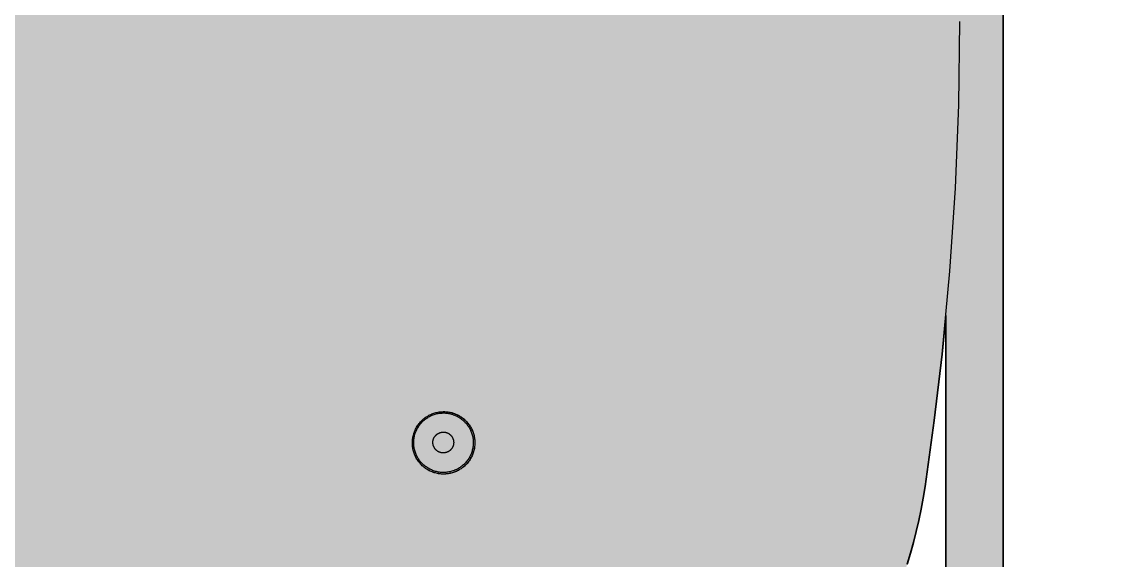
# Model space of a CAD drawing. Header units: millimetres. Extents: x 0 to 1659, y 0 to 753.
# Drawn here: x 1451.8 to 1658.8, y 442.5 to 546 of the extents above; entities that cross this region are included whole.
import ezdxf

# ---------------------------------------------------------------- set-up
doc = ezdxf.new("R2010")
doc.units = ezdxf.units.MM
doc.layers.add('Blocks', color=7, linetype='Continuous')
doc.layers.add('Blocks$Fill', color=7, linetype='Continuous', true_color=0xffffff)
doc.layers.add('Blocks$Inner', color=7, linetype='Continuous', lineweight=25, true_color=0x007f00)
doc.layers.add('Blocks$Outline', color=7, linetype='Continuous', lineweight=35, true_color=0xff3f3f)

# ---------------------------------------------------------------- blocks, each defined once
blk = doc.blocks.new('Soft Edge 80 Barstool High Top')
at = {"layer": 'Blocks$Fill'}
h = blk.add_hatch(color=256, dxfattribs=at)
h.paths.add_polyline_path([(526.2, -211.14), (527.05, -211.09), (527.48, -211.09), (527.91, -211.11), (528.34, -211.13), (528.77, -211.18), (529.2, -211.23), (529.63, -211.31), (530.05, -211.39), (530.47, -211.5), (530.89, -211.61), (531.3, -211.74), (531.71, -211.89), (532.11, -212.05), (532.51, -212.22), (532.9, -212.41), (533.28, -212.61), (533.66, -212.82), (534.03, -213.05), (534.39, -213.28), (534.74, -213.54), (535.09, -213.8), (535.42, -214.07), (535.75, -214.36), (536.06, -214.66), (536.36, -214.97), (536.66, -215.28), (536.94, -215.61), (537.21, -215.95), (537.47, -216.3), (537.71, -216.65), (537.95, -217.02), (538.17, -217.39), (538.38, -217.77), (538.57, -218.15), (538.75, -218.55), (538.92, -218.95), (539.08, -219.35), (539.22, -219.76), (539.34, -220.17), (539.45, -220.59), (539.55, -221.01), (539.63, -221.44), (539.7, -221.87), (539.75, -222.3), (539.79, -222.73), (539.81, -223.16), (539.82, -223.59), (539.81, -224.02), (539.79, -224.45), (539.75, -224.88), (539.7, -225.31), (539.63, -225.74), (539.55, -226.16), (539.45, -226.58), (539.34, -227), (539.22, -227.41), (539.08, -227.82), (538.93, -228.22), (538.76, -228.62), (538.58, -229.01), (538.39, -229.4), (538.18, -229.78), (537.96, -230.15), (537.73, -230.51), (537.48, -230.87), (537.22, -231.21), (536.95, -231.55), (536.67, -231.88), (536.38, -232.2), (536.08, -232.51), (535.77, -232.8), (535.44, -233.09), (535.11, -233.36), (534.77, -233.63), (534.42, -233.88), (534.06, -234.12), (533.69, -234.34), (533.32, -234.56), (532.93, -234.76), (532.55, -234.95), (532.15, -235.12), (531.75, -235.28), (531.34, -235.42), (530.93, -235.56), (530.52, -235.67), (530.1, -235.78), (529.68, -235.87), (529.25, -235.94), (528.82, -236), (528.39, -236.04), (527.96, -236.07), (527.53, -236.09), (527.1, -236.09), (526.67, -236.07), (526.24, -236.04), (525.81, -236), (525.38, -235.94), (524.96, -235.87), (524.54, -235.78), (524.12, -235.67), (523.7, -235.56), (523.29, -235.42), (522.88, -235.28), (522.48, -235.12), (522.09, -234.95), (521.7, -234.76), (521.32, -234.56), (520.94, -234.34), (520.58, -234.12), (520.22, -233.88), (519.87, -233.63), (519.52, -233.36), (519.19, -233.09), (518.87, -232.8), (518.55, -232.51), (518.25, -232.2), (517.96, -231.88), (517.68, -231.55), (517.41, -231.21), (517.15, -230.87), (516.91, -230.51), (516.68, -230.15), (516.46, -229.78), (516.25, -229.4), (516.05, -229.01), (515.87, -228.62), (515.71, -228.22), (515.55, -227.82), (515.42, -227.41), (515.29, -227), (515.18, -226.58), (515.08, -226.16), (515, -225.74), (514.94, -225.31), (514.88, -224.88), (514.85, -224.45), (514.82, -224.02), (514.82, -223.59), (514.82, -223.21), (514.84, -222.83), (514.87, -222.44), (508.56, -216.13), (507.54, -216.49), (506.91, -216.68), (506.26, -216.85), (505.61, -217), (504.96, -217.12), (504.3, -217.22), (503.64, -217.3), (502.98, -217.36), (502.31, -217.39), (501.65, -217.4), (163.41, -217.39), (162.74, -217.36), (162.08, -217.3), (161.42, -217.22), (160.76, -217.12), (160.11, -217), (159.46, -216.85), (158.81, -216.68), (158.17, -216.49), (157.54, -216.28), (157.16, -216.13), (150.85, -222.44), (150.9, -223.21), (150.9, -223.59), (150.89, -224.02), (150.87, -224.45), (150.83, -224.88), (150.78, -225.31), (150.72, -225.74), (150.63, -226.16), (150.54, -226.58), (150.43, -227), (150.3, -227.41), (150.16, -227.82), (150.01, -228.22), (149.84, -228.62), (149.66, -229.01), (149.47, -229.4), (149.26, -229.78), (149.04, -230.15), (148.81, -230.51), (148.56, -230.87), (148.31, -231.21), (148.04, -231.55), (147.76, -231.88), (147.47, -232.2), (147.16, -232.51), (146.85, -232.8), (146.53, -233.09), (146.2, -233.36), (145.85, -233.63), (145.5, -233.88), (145.14, -234.12), (144.78, -234.34), (144.4, -234.56), (144.02, -234.76), (143.63, -234.95), (143.23, -235.12), (142.83, -235.28), (142.43, -235.42), (142.02, -235.56), (141.6, -235.67), (141.18, -235.78), (140.76, -235.87), (140.34, -235.94), (139.91, -236), (139.48, -236.04), (139.05, -236.07), (138.62, -236.09), (138.19, -236.09), (137.75, -236.07), (137.32, -236.04), (136.89, -236), (136.47, -235.94), (136.04, -235.87), (135.62, -235.78), (135.2, -235.67), (134.79, -235.56), (134.37, -235.42), (133.97, -235.28), (133.57, -235.12), (133.17, -234.95), (132.78, -234.76), (132.4, -234.56), (132.03, -234.34), (131.66, -234.12), (131.3, -233.88), (130.95, -233.63), (130.61, -233.36), (130.28, -233.09), (129.95, -232.8), (129.64, -232.51), (129.34, -232.2), (129.04, -231.88), (128.76, -231.55), (128.5, -231.21), (128.24, -230.87), (127.99, -230.51), (127.76, -230.15), (127.54, -229.78), (127.33, -229.4), (127.14, -229.01), (126.96, -228.62), (126.79, -228.22), (126.64, -227.82), (126.5, -227.41), (126.38, -227), (126.26, -226.58), (126.17, -226.16), (126.09, -225.74), (126.02, -225.31), (125.97, -224.88), (125.93, -224.45), (125.91, -224.02), (125.9, -223.59), (125.91, -223.16), (125.93, -222.73), (125.97, -222.3), (126.02, -221.87), (126.09, -221.44), (126.17, -221.01), (126.27, -220.59), (126.38, -220.17), (126.5, -219.76), (126.64, -219.35), (126.8, -218.95), (126.96, -218.55), (127.15, -218.15), (127.34, -217.77), (127.55, -217.39), (127.77, -217.02), (128, -216.65), (128.25, -216.3), (128.51, -215.95), (128.78, -215.61), (129.06, -215.28), (129.35, -214.97), (129.66, -214.66), (129.97, -214.36), (130.3, -214.07), (130.63, -213.8), (130.98, -213.54), (131.33, -213.28), (131.69, -213.05), (132.06, -212.82), (132.43, -212.61), (132.82, -212.41), (133.21, -212.22), (133.61, -212.05), (134.01, -211.89), (134.42, -211.74), (134.83, -211.61), (135.24, -211.5), (135.67, -211.39), (136.09, -211.31), (136.52, -211.23), (136.94, -211.18), (137.38, -211.13), (137.81, -211.11), (138.24, -211.09), (138.67, -211.09), (139.1, -211.11), (139.52, -211.14), (145.84, -204.82), (145.49, -203.8), (145.3, -203.17), (145.13, -202.52), (144.98, -201.87), (144.86, -201.22), (144.75, -200.56), (144.67, -199.9), (144.62, -199.24), (144.58, -198.57), (144.57, -197.9), (144.58, 140.33), (144.67, 141.66), (144.75, 142.32), (144.86, 142.98), (144.98, 143.64), (145.13, 144.29), (145.3, 144.93), (145.49, 145.57), (145.7, 146.2), (145.84, 146.58), (139.52, 152.91), (138.67, 152.86), (138.24, 152.86), (137.81, 152.87), (137.38, 152.9), (136.94, 152.94), (136.52, 153), (136.09, 153.07), (135.67, 153.16), (135.24, 153.26), (134.83, 153.38), (134.42, 153.51), (134.01, 153.65), (133.61, 153.81), (133.21, 153.98), (132.82, 154.17), (132.43, 154.37), (132.06, 154.58), (131.69, 154.81), (131.33, 155.05), (130.98, 155.3), (130.63, 155.56), (130.3, 155.84), (129.97, 156.12), (129.66, 156.42), (129.35, 156.73), (129.06, 157.05), (128.78, 157.38), (128.51, 157.71), (128.25, 158.06), (128, 158.42), (127.77, 158.78), (127.55, 159.15), (127.34, 159.53), (127.15, 159.92), (126.96, 160.31), (126.8, 160.71), (126.64, 161.11), (126.5, 161.52), (126.38, 161.94), (126.27, 162.36), (126.17, 162.78), (126.09, 163.2), (126.02, 163.63), (125.97, 164.06), (125.93, 164.49), (125.91, 164.92), (125.9, 165.35), (125.91, 165.79), (125.93, 166.22), (125.97, 166.65), (126.02, 167.08), (126.09, 167.5), (126.17, 167.93), (126.26, 168.35), (126.38, 168.76), (126.5, 169.18), (126.64, 169.59), (126.79, 169.99), (126.96, 170.39), (127.14, 170.78), (127.33, 171.16), (127.54, 171.54), (127.76, 171.91), (127.99, 172.28), (128.24, 172.63), (128.5, 172.98), (128.76, 173.32), (129.04, 173.64), (129.34, 173.96), (129.64, 174.27), (129.95, 174.57), (130.28, 174.85), (130.61, 175.13), (130.95, 175.39), (131.3, 175.64), (131.66, 175.88), (132.03, 176.11), (132.4, 176.32), (132.78, 176.52), (133.17, 176.71), (133.57, 176.88), (133.97, 177.04), (134.37, 177.19), (134.79, 177.32), (135.2, 177.44), (135.62, 177.54), (136.04, 177.63), (136.47, 177.7), (136.89, 177.76), (137.32, 177.81), (137.75, 177.84), (138.19, 177.85), (138.62, 177.85), (139.05, 177.84), (139.48, 177.81), (139.91, 177.76), (140.34, 177.7), (140.76, 177.63), (141.18, 177.54), (141.6, 177.44), (142.02, 177.32), (142.43, 177.19), (142.83, 177.04), (143.23, 176.88), (143.63, 176.71), (144.02, 176.52), (144.4, 176.32), (144.78, 176.11), (145.14, 175.88), (145.5, 175.64), (145.85, 175.39), (146.2, 175.13), (146.53, 174.85), (146.85, 174.57), (147.16, 174.27), (147.47, 173.96), (147.76, 173.64), (148.04, 173.32), (148.31, 172.98), (148.56, 172.63), (148.81, 172.28), (149.04, 171.91), (149.26, 171.54), (149.47, 171.16), (149.66, 170.78), (149.84, 170.39), (150.01, 169.99), (150.16, 169.59), (150.3, 169.18), (150.43, 168.76), (150.54, 168.35), (150.63, 167.93), (150.72, 167.5), (150.78, 167.08), (150.83, 166.65), (150.87, 166.22), (150.89, 165.79), (150.9, 165.35), (150.9, 164.98), (150.88, 164.6), (150.85, 164.2), (157.16, 157.9), (158.17, 158.25), (158.81, 158.45), (159.46, 158.61), (160.11, 158.76), (160.76, 158.88), (161.42, 158.99), (162.08, 159.07), (162.74, 159.12), (163.41, 159.16), (164.07, 159.17), (502.31, 159.16), (502.98, 159.12), (503.64, 159.07), (504.3, 158.99), (504.96, 158.88), (505.61, 158.76), (506.26, 158.61), (506.91, 158.45), (507.54, 158.25), (508.18, 158.04), (508.56, 157.9), (514.87, 164.2), (514.82, 164.98), (514.82, 165.35), (514.82, 165.79), (514.85, 166.22), (514.88, 166.65), (514.94, 167.08), (515, 167.5), (515.08, 167.93), (515.18, 168.35), (515.29, 168.76), (515.42, 169.18), (515.55, 169.59), (515.71, 169.99), (515.87, 170.39), (516.05, 170.78), (516.25, 171.16), (516.46, 171.54), (516.68, 171.91), (516.91, 172.28), (517.15, 172.63), (517.41, 172.98), (517.68, 173.32), (517.96, 173.64), (518.25, 173.96), (518.55, 174.27), (518.87, 174.57), (519.19, 174.85), (519.52, 175.13), (519.87, 175.39), (520.22, 175.64), (520.58, 175.88), (520.94, 176.11), (521.32, 176.32), (521.7, 176.52), (522.09, 176.71), (522.48, 176.88), (522.88, 177.04), (523.29, 177.19), (523.7, 177.32), (524.12, 177.44), (524.54, 177.54), (524.96, 177.63), (525.38, 177.7), (525.81, 177.76), (526.24, 177.81), (526.67, 177.84), (527.1, 177.85), (527.53, 177.85), (527.96, 177.84), (528.39, 177.81), (528.82, 177.76), (529.25, 177.7), (529.68, 177.63), (530.1, 177.54), (530.52, 177.44), (530.93, 177.32), (531.34, 177.19), (531.75, 177.04), (532.15, 176.88), (532.55, 176.71), (532.93, 176.52), (533.32, 176.32), (533.69, 176.11), (534.06, 175.88), (534.42, 175.64), (534.77, 175.39), (535.11, 175.13), (535.44, 174.85), (535.77, 174.57), (536.08, 174.27), (536.38, 173.96), (536.67, 173.64), (536.95, 173.32), (537.22, 172.98), (537.48, 172.63), (537.73, 172.28), (537.96, 171.91), (538.18, 171.54), (538.39, 171.16), (538.58, 170.78), (538.76, 170.39), (538.93, 169.99), (539.08, 169.59), (539.22, 169.18), (539.34, 168.76), (539.45, 168.35), (539.55, 167.93), (539.63, 167.5), (539.7, 167.08), (539.75, 166.65), (539.79, 166.22), (539.81, 165.79), (539.82, 165.35), (539.81, 164.92), (539.79, 164.49), (539.75, 164.06), (539.7, 163.63), (539.63, 163.2), (539.55, 162.78), (539.45, 162.36), (539.34, 161.94), (539.22, 161.52), (539.08, 161.11), (538.92, 160.71), (538.75, 160.31), (538.57, 159.92), (538.38, 159.53), (538.17, 159.15), (537.95, 158.78), (537.71, 158.42), (537.47, 158.06), (537.21, 157.71), (536.94, 157.38), (536.66, 157.05), (536.36, 156.73), (536.06, 156.42), (535.75, 156.12), (535.42, 155.84), (535.09, 155.56), (534.74, 155.3), (534.39, 155.05), (534.03, 154.81), (533.66, 154.58), (533.28, 154.37), (532.9, 154.17), (532.51, 153.98), (532.11, 153.81), (531.71, 153.65), (531.3, 153.51), (530.89, 153.38), (530.47, 153.26), (530.05, 153.16), (529.63, 153.07), (529.2, 153), (528.77, 152.94), (528.34, 152.9), (527.91, 152.87), (527.48, 152.86), (527.05, 152.86), (526.61, 152.87), (526.2, 152.91), (519.88, 146.58), (520.23, 145.57), (520.42, 144.93), (520.59, 144.29), (520.74, 143.64), (520.86, 142.98), (520.96, 142.32), (521.04, 141.66), (521.1, 141), (521.13, 140.33), (521.15, 139.67), (521.13, -198.57), (521.1, -199.24), (521.04, -199.9), (520.96, -200.56), (520.86, -201.22), (520.74, -201.87), (520.59, -202.52), (520.42, -203.17), (520.23, -203.8), (520.02, -204.43), (519.88, -204.82)], flags=0)
h.paths.add_polyline_path([(483.42, 110.12), (486.93, 105.78), (488.94, 103.03), (490.86, 100.22), (492.67, 97.35), (494.4, 94.42), (496.01, 91.43), (497.53, 88.39), (498.94, 85.29), (500.25, 82.15), (501.45, 78.97), (502.54, 75.75), (503.52, 72.5), (504.39, 69.21), (505.15, 65.89), (505.79, 62.56), (506.32, 59.2), (508.67, 41.63), (510.15, 27.45), (510.15, 136.85)], flags=0)
h.paths.add_polyline_path([(389.42, 148.17), (421.18, 144.35), (424.53, 143.82), (427.87, 143.17), (431.19, 142.41), (434.47, 141.55), (437.73, 140.56), (440.95, 139.47), (444.13, 138.27), (447.27, 136.97), (450.36, 135.55), (453.41, 134.04), (456.4, 132.42), (459.33, 130.7), (462.2, 128.88), (465.01, 126.96), (467.75, 124.95), (470.43, 122.85), (472.1, 121.44), (498.83, 148.17)], flags=0)
h.paths.add_polyline_path([(193.61, 121.45), (195.82, 123.28), (197.25, 124.41), (198.7, 125.51), (200.16, 126.58), (201.65, 127.63), (203.16, 128.65), (204.69, 129.64), (206.23, 130.61), (207.8, 131.55), (209.38, 132.46), (210.98, 133.34), (212.86, 134.33), (214.76, 135.28), (216.68, 136.19), (218.63, 137.06), (220.6, 137.88), (222.59, 138.67), (224.6, 139.42), (226.63, 140.12), (228.68, 140.79), (230.75, 141.41), (232.84, 141.98), (234.94, 142.52), (237.07, 143), (239.21, 143.45), (241.37, 143.85), (243.54, 144.2), (256.25, 145.97), (269, 147.47), (276.42, 148.17), (166.89, 148.17)], flags=0)
h.paths.add_polyline_path([(155.57, 27.32), (157.77, 47.49), (159.54, 60.2), (159.9, 62.37), (160.29, 64.53), (160.74, 66.67), (161.22, 68.8), (161.76, 70.9), (162.33, 72.99), (162.95, 75.06), (163.62, 77.11), (164.32, 79.14), (165.07, 81.15), (165.86, 83.14), (166.69, 85.11), (167.55, 87.06), (168.46, 88.98), (169.41, 90.88), (170.4, 92.76), (171.28, 94.36), (172.19, 95.94), (173.13, 97.51), (174.1, 99.06), (175.09, 100.58), (176.11, 102.09), (177.16, 103.58), (178.23, 105.04), (179.33, 106.49), (180.46, 107.92), (181.61, 109.32), (182.3, 110.13), (155.57, 136.85)], flags=0)
h.paths.add_polyline_path([(182.3, -168.36), (178.79, -164.01), (176.78, -161.27), (174.86, -158.46), (173.04, -155.59), (171.32, -152.66), (169.7, -149.67), (168.19, -146.62), (166.77, -143.53), (165.47, -140.39), (164.27, -137.21), (163.18, -133.99), (162.2, -130.73), (161.33, -127.45), (160.57, -124.13), (159.92, -120.79), (159.39, -117.43), (157.04, -99.86), (155.57, -85.68), (155.57, -195.09)], flags=0)
h.paths.add_polyline_path([(276.29, -206.4), (244.54, -202.58), (241.18, -202.05), (237.85, -201.41), (234.53, -200.65), (231.24, -199.78), (227.99, -198.8), (224.77, -197.71), (221.59, -196.51), (218.45, -195.2), (215.35, -193.79), (212.31, -192.27), (209.32, -190.65), (206.39, -188.93), (203.52, -187.11), (200.71, -185.2), (197.96, -183.19), (195.29, -181.09), (193.62, -179.67), (166.89, -206.4)], flags=0)
h.paths.add_polyline_path([(510.15, -85.56), (507.95, -105.72), (506.17, -118.43), (505.82, -120.61), (505.42, -122.77), (504.98, -124.91), (504.49, -127.03), (503.96, -129.14), (503.38, -131.23), (502.76, -133.3), (502.1, -135.35), (501.4, -137.38), (500.65, -139.39), (499.86, -141.38), (499.03, -143.35), (498.16, -145.29), (497.25, -147.22), (496.31, -149.12), (495.32, -150.99), (494.44, -152.6), (493.52, -154.18), (492.59, -155.75), (491.62, -157.29), (490.63, -158.82), (489.6, -160.33), (488.56, -161.81), (487.48, -163.28), (486.38, -164.73), (485.26, -166.15), (484.11, -167.56), (483.42, -168.37), (510.15, -195.09)], flags=0)
h.paths.add_polyline_path([(472.11, -179.68), (469.9, -181.52), (468.47, -182.64), (467.02, -183.74), (465.55, -184.82), (464.07, -185.86), (462.56, -186.88), (461.03, -187.88), (459.49, -188.84), (457.92, -189.78), (456.34, -190.69), (454.74, -191.58), (452.86, -192.57), (450.96, -193.51), (449.03, -194.42), (447.09, -195.29), (445.12, -196.12), (443.13, -196.91), (441.12, -197.66), (439.09, -198.36), (437.04, -199.02), (434.97, -199.64), (432.88, -200.22), (430.77, -200.75), (428.65, -201.24), (426.51, -201.68), (424.35, -202.08), (422.17, -202.43), (409.46, -204.21), (396.72, -205.71), (389.3, -206.4), (498.83, -206.4)], flags=0)
at = {"layer": 'Blocks$Inner'}
blk.add_line((510.15, -197.9), (510.15, -85.56), dxfattribs=at)
for points in [[(521.15, 139.67), (521.15, -197.9)], [(502.76, -133.3), (503.38, -131.23), (503.96, -129.14), (504.49, -127.03), (504.98, -124.91), (505.42, -122.77), (505.82, -120.61), (506.17, -118.43), (507.95, -105.72), (509.45, -92.98), (510.94, -77.06), (512.01, -61.1), (512.65, -45.12), (512.86, -29.12)], [(418.07, -105.77), (418.21, -105.92), (418.35, -106.08), (418.48, -106.23), (418.61, -106.4), (418.73, -106.56), (418.85, -106.74), (418.96, -106.91), (419.06, -107.09), (419.16, -107.27), (419.25, -107.46), (419.33, -107.65), (419.41, -107.84), (419.48, -108.04), (419.55, -108.23), (419.6, -108.43), (419.66, -108.63), (419.7, -108.83), (419.74, -109.04), (419.77, -109.24), (419.79, -109.45), (419.8, -109.66), (419.81, -109.86), (419.81, -110.07), (419.81, -110.28), (419.8, -110.48), (419.78, -110.69), (419.75, -110.89), (419.71, -111.1), (419.67, -111.3), (419.62, -111.5), (419.57, -111.7), (419.51, -111.9), (419.44, -112.1), (419.36, -112.29), (419.28, -112.48), (419.19, -112.67), (419.1, -112.85), (419, -113.03), (418.89, -113.21), (418.78, -113.38), (418.66, -113.55), (418.53, -113.72), (418.4, -113.88), (418.26, -114.03), (418.12, -114.18), (417.98, -114.33), (417.82, -114.47), (417.67, -114.61), (417.51, -114.74), (417.34, -114.86), (417.17, -114.98), (417, -115.09), (416.82, -115.2), (416.64, -115.3), (416.45, -115.39), (416.27, -115.48), (416.08, -115.56), (415.88, -115.64), (415.69, -115.71), (415.49, -115.77), (415.29, -115.82), (415.09, -115.87), (414.89, -115.91), (414.68, -115.94), (414.48, -115.97), (414.27, -115.99), (414.06, -116), (413.86, -116.01), (413.65, -116.01), (413.44, -116), (413.24, -115.98), (413.03, -115.96), (412.83, -115.93), (412.63, -115.89), (412.43, -115.85), (412.23, -115.79), (412.03, -115.74), (411.83, -115.67), (411.64, -115.6), (411.45, -115.52), (411.26, -115.44), (411.08, -115.35), (410.89, -115.25), (410.72, -115.14), (410.54, -115.04), (410.37, -114.92), (410.2, -114.8), (410.04, -114.67), (409.88, -114.54), (409.73, -114.4), (409.58, -114.26), (409.44, -114.11), (409.3, -113.95), (409.17, -113.79), (409.04, -113.63), (408.92, -113.46), (408.8, -113.29), (408.69, -113.12), (408.59, -112.94), (408.49, -112.75), (408.4, -112.57), (408.32, -112.38), (408.24, -112.19), (408.17, -111.99), (408.1, -111.8), (408.04, -111.6), (407.99, -111.4), (407.95, -111.19), (407.91, -110.99), (407.88, -110.79), (407.86, -110.58), (407.84, -110.37), (407.83, -110.17), (407.83, -109.96), (407.84, -109.75), (407.85, -109.55), (407.87, -109.34), (407.9, -109.13), (407.93, -108.93), (407.97, -108.73), (408.02, -108.53), (408.08, -108.33), (408.14, -108.13), (408.21, -107.93), (408.28, -107.74), (408.37, -107.55), (408.45, -107.36), (408.55, -107.18), (408.65, -107), (408.76, -106.82), (408.87, -106.65), (408.99, -106.48), (409.12, -106.31), (409.25, -106.15), (409.38, -106), (409.53, -105.85), (409.67, -105.7), (409.82, -105.56), (409.98, -105.42), (410.14, -105.29), (410.31, -105.17), (410.48, -105.05), (410.65, -104.94), (410.83, -104.83), (411.01, -104.73), (411.19, -104.63), (411.38, -104.55), (411.57, -104.46), (411.76, -104.39), (411.96, -104.32), (412.16, -104.26), (412.36, -104.21), (412.56, -104.16), (412.76, -104.12), (412.97, -104.08), (413.17, -104.06), (413.38, -104.04), (413.58, -104.03), (413.79, -104.02), (414, -104.02), (414.2, -104.03), (414.41, -104.05), (414.61, -104.07), (414.82, -104.1), (415.02, -104.14), (415.22, -104.18), (415.42, -104.23), (415.62, -104.29), (415.82, -104.36), (416.01, -104.43), (416.2, -104.51), (416.39, -104.59), (416.57, -104.68), (416.75, -104.78), (416.93, -104.88), (417.11, -104.99), (417.28, -105.11), (417.44, -105.23), (417.61, -105.36), (417.77, -105.49), (417.92, -105.63), (418.07, -105.77), (418.08, -105.78), (418.22, -105.93), (418.36, -106.08), (418.49, -106.24), (418.62, -106.41), (418.74, -106.57), (418.86, -106.75), (418.97, -106.92), (419.07, -107.1), (419.17, -107.28), (419.26, -107.47), (419.34, -107.66), (419.42, -107.85), (419.49, -108.05), (419.56, -108.24), (419.61, -108.44), (419.66, -108.64), (419.71, -108.84), (419.75, -109.05), (419.78, -109.25), (419.8, -109.46), (419.81, -109.67), (419.82, -109.87), (419.82, -110.08), (419.82, -110.29), (419.81, -110.49), (419.78, -110.7), (419.76, -110.9), (419.72, -111.11), (419.68, -111.31), (419.63, -111.51), (419.58, -111.71), (419.52, -111.91), (419.45, -112.11), (419.37, -112.3), (419.29, -112.49), (419.2, -112.68), (419.11, -112.86), (419.01, -113.04), (418.9, -113.22), (418.78, -113.39), (418.67, -113.56), (418.54, -113.72), (418.41, -113.89), (418.27, -114.04), (418.13, -114.19), (417.98, -114.34), (417.83, -114.48), (417.68, -114.62), (417.52, -114.75), (417.35, -114.87), (417.18, -114.99), (417.01, -115.1), (416.83, -115.21), (416.65, -115.31), (416.46, -115.4), (416.28, -115.49), (416.09, -115.57), (415.89, -115.65), (415.7, -115.72), (415.5, -115.78), (415.3, -115.83), (415.1, -115.88), (414.9, -115.92), (414.69, -115.95), (414.49, -115.98), (414.28, -116), (414.07, -116.01), (413.87, -116.02), (413.66, -116.01), (413.45, -116.01), (413.25, -115.99), (413.04, -115.97), (412.84, -115.94), (412.64, -115.9), (412.44, -115.85), (412.24, -115.8), (412.04, -115.75), (411.84, -115.68), (411.65, -115.61), (411.46, -115.53), (411.27, -115.45), (411.08, -115.36), (410.9, -115.26), (410.72, -115.15), (410.55, -115.04), (410.38, -114.93), (410.21, -114.81), (410.05, -114.68), (409.89, -114.55), (409.74, -114.41), (409.59, -114.27), (409.58, -114.26), (409.44, -114.11), (409.3, -113.95), (409.17, -113.79), (409.04, -113.63), (408.92, -113.46), (408.8, -113.29), (408.69, -113.12), (408.59, -112.94), (408.49, -112.75), (408.4, -112.57), (408.32, -112.38), (408.24, -112.19), (408.17, -111.99), (408.1, -111.8), (408.04, -111.6), (407.99, -111.4), (407.95, -111.19), (407.91, -110.99), (407.88, -110.79), (407.86, -110.58), (407.84, -110.37), (407.84, -110.17), (407.83, -109.96), (407.84, -109.75), (407.85, -109.55), (407.87, -109.34), (407.9, -109.13), (407.93, -108.93), (407.98, -108.73), (408.02, -108.53), (408.08, -108.33), (408.14, -108.13), (408.21, -107.93), (408.29, -107.74), (408.37, -107.55), (408.46, -107.36), (408.55, -107.18), (408.65, -107), (408.76, -106.82), (408.87, -106.65), (408.99, -106.48), (409.12, -106.31), (409.25, -106.15), (409.38, -106), (409.53, -105.85), (409.67, -105.7), (409.82, -105.56), (409.98, -105.42), (410.14, -105.29), (410.31, -105.17), (410.48, -105.05), (410.65, -104.94), (410.83, -104.83), (411.01, -104.73), (411.19, -104.63), (411.38, -104.55), (411.57, -104.46), (411.76, -104.39), (411.96, -104.32), (412.16, -104.26), (412.36, -104.21), (412.56, -104.16), (412.76, -104.12), (412.97, -104.08), (413.17, -104.06), (413.38, -104.04), (413.59, -104.03), (413.79, -104.02), (413.99, -104.02), (414.19, -104.03), (414.38, -104.05), (414.58, -104.07), (414.78, -104.1), (414.98, -104.13), (415.17, -104.17), (415.37, -104.22), (415.56, -104.27), (415.75, -104.34), (415.94, -104.4), (416.13, -104.48), (416.31, -104.56), (416.49, -104.64), (416.67, -104.73), (416.84, -104.83), (417.01, -104.93), (417.18, -105.04), (417.35, -105.16), (417.51, -105.28), (417.66, -105.4), (417.81, -105.53), (417.96, -105.67)]]:
    blk.add_lwpolyline(points, dxfattribs=at)
for points in [[(413.57, -104.29), (413.77, -104.28), (413.97, -104.28), (414.17, -104.29), (414.36, -104.31), (414.56, -104.33), (414.75, -104.36), (414.95, -104.4), (415.14, -104.44), (415.33, -104.49), (415.52, -104.54), (415.71, -104.61), (415.89, -104.68), (416.07, -104.75), (416.25, -104.83), (416.43, -104.92), (416.6, -105.01), (416.77, -105.11), (416.94, -105.22), (417.1, -105.33), (417.26, -105.45), (417.42, -105.57), (417.57, -105.7), (417.71, -105.83), (417.85, -105.97), (417.99, -106.11), (418.12, -106.26), (418.25, -106.41), (418.37, -106.56), (418.49, -106.72), (418.6, -106.89), (418.7, -107.05), (418.8, -107.22), (418.89, -107.4), (418.98, -107.58), (419.06, -107.76), (419.13, -107.94), (419.2, -108.12), (419.26, -108.31), (419.32, -108.5), (419.36, -108.69), (419.41, -108.88), (419.44, -109.08), (419.47, -109.27), (419.49, -109.47), (419.51, -109.67), (419.51, -109.86), (419.51, -110.06), (419.51, -110.26), (419.5, -110.45), (419.48, -110.65), (419.45, -110.85), (419.42, -111.04), (419.38, -111.23), (419.33, -111.43), (419.28, -111.62), (419.22, -111.8), (419.15, -111.99), (419.08, -112.17), (419, -112.35), (418.92, -112.53), (418.83, -112.71), (418.73, -112.88), (418.63, -113.05), (418.52, -113.21), (418.41, -113.37), (418.29, -113.53), (418.16, -113.68), (418.03, -113.83), (417.9, -113.97), (417.76, -114.11), (417.61, -114.25), (417.46, -114.38), (417.31, -114.5), (417.15, -114.62), (416.99, -114.73), (416.83, -114.84), (416.66, -114.94), (416.48, -115.04), (416.31, -115.12), (416.13, -115.21), (415.95, -115.29), (415.76, -115.36), (415.58, -115.42), (415.39, -115.48), (415.2, -115.53), (415.01, -115.58), (414.81, -115.61), (414.62, -115.64), (414.42, -115.67), (414.23, -115.69), (414.03, -115.7), (413.83, -115.7), (413.64, -115.7), (413.44, -115.69), (413.24, -115.68), (413.05, -115.65), (412.85, -115.62), (412.66, -115.59), (412.46, -115.54), (412.27, -115.5), (412.08, -115.44), (411.9, -115.38), (411.71, -115.31), (411.53, -115.23), (411.35, -115.15), (411.17, -115.06), (411, -114.97), (410.83, -114.87), (410.66, -114.76), (410.5, -114.65), (410.34, -114.54), (410.19, -114.42), (410.04, -114.29), (409.89, -114.16), (409.75, -114.02), (409.61, -113.88), (409.48, -113.73), (409.35, -113.58), (409.23, -113.42), (409.12, -113.26), (409.01, -113.1), (408.9, -112.93), (408.81, -112.76), (408.71, -112.59), (408.63, -112.41), (408.55, -112.23), (408.47, -112.05), (408.4, -111.86), (408.34, -111.67), (408.29, -111.48), (408.24, -111.29), (408.2, -111.1), (408.16, -110.91), (408.14, -110.71), (408.11, -110.51), (408.1, -110.32), (408.09, -110.12), (408.09, -109.92), (408.1, -109.73), (408.11, -109.53), (408.13, -109.33), (408.15, -109.14), (408.19, -108.94), (408.23, -108.75), (408.27, -108.56), (408.33, -108.37), (408.38, -108.18), (408.45, -108), (408.52, -107.81), (408.6, -107.63), (408.69, -107.45), (408.78, -107.28), (408.87, -107.11), (408.98, -106.94), (409.08, -106.77), (409.2, -106.61), (409.32, -106.45), (409.44, -106.3), (409.57, -106.15), (409.71, -106.01), (409.85, -105.87), (409.99, -105.74), (410.14, -105.61), (410.29, -105.48), (410.45, -105.37), (410.61, -105.25), (410.78, -105.15), (410.95, -105.04), (411.12, -104.95), (411.3, -104.86), (411.47, -104.78), (411.66, -104.7), (411.84, -104.63), (412.03, -104.56), (412.22, -104.51), (412.41, -104.45), (412.6, -104.41), (412.79, -104.37), (412.99, -104.34), (413.18, -104.31), (413.38, -104.3)], [(413.84, -111.95), (413.77, -111.95), (413.7, -111.95), (413.63, -111.94), (413.56, -111.94), (413.5, -111.93), (413.43, -111.92), (413.36, -111.91), (413.29, -111.89), (413.23, -111.87), (413.16, -111.86), (413.09, -111.83), (413.03, -111.81), (412.97, -111.78), (412.9, -111.75), (412.84, -111.72), (412.78, -111.69), (412.72, -111.66), (412.66, -111.62), (412.61, -111.58), (412.55, -111.54), (412.5, -111.5), (412.44, -111.45), (412.39, -111.41), (412.34, -111.36), (412.29, -111.31), (412.25, -111.26), (412.2, -111.2), (412.16, -111.15), (412.12, -111.09), (412.08, -111.04), (412.05, -110.98), (412.01, -110.92), (411.98, -110.86), (411.95, -110.8), (411.92, -110.73), (411.9, -110.67), (411.87, -110.6), (411.85, -110.54), (411.83, -110.47), (411.81, -110.4), (411.8, -110.34), (411.79, -110.27), (411.78, -110.2), (411.77, -110.13), (411.77, -110.06), (411.76, -110), (411.76, -109.93), (411.76, -109.86), (411.77, -109.79), (411.78, -109.72), (411.78, -109.65), (411.8, -109.58), (411.81, -109.52), (411.83, -109.45), (411.84, -109.38), (411.87, -109.32), (411.89, -109.25), (411.91, -109.19), (411.94, -109.12), (411.97, -109.06), (412, -109), (412.04, -108.94), (412.07, -108.88), (412.11, -108.82), (412.15, -108.77), (412.19, -108.71), (412.24, -108.66), (412.28, -108.61), (412.33, -108.56), (412.38, -108.51), (412.43, -108.46), (412.48, -108.42), (412.53, -108.37), (412.59, -108.33), (412.64, -108.29), (412.7, -108.26), (412.76, -108.22), (412.82, -108.19), (412.88, -108.16), (412.95, -108.13), (413.01, -108.1), (413.07, -108.07), (413.14, -108.05), (413.21, -108.03), (413.27, -108.01), (413.34, -108), (413.41, -107.98), (413.47, -107.97), (413.54, -107.96), (413.61, -107.96), (413.68, -107.95), (413.75, -107.95), (413.82, -107.95), (413.89, -107.96), (413.96, -107.96), (414.02, -107.97), (414.09, -107.98), (414.16, -107.99), (414.23, -108.01), (414.29, -108.03), (414.36, -108.05), (414.43, -108.07), (414.49, -108.09), (414.55, -108.12), (414.62, -108.15), (414.68, -108.18), (414.74, -108.21), (414.8, -108.24), (414.86, -108.28), (414.91, -108.32), (414.97, -108.36), (415.02, -108.4), (415.08, -108.45), (415.13, -108.49), (415.18, -108.54), (415.23, -108.59), (415.27, -108.64), (415.32, -108.7), (415.36, -108.75), (415.4, -108.81), (415.44, -108.86), (415.47, -108.92), (415.51, -108.98), (415.54, -109.04), (415.57, -109.1), (415.6, -109.17), (415.62, -109.23), (415.65, -109.3), (415.67, -109.36), (415.69, -109.43), (415.71, -109.5), (415.72, -109.56), (415.73, -109.63), (415.74, -109.7), (415.75, -109.77), (415.75, -109.84), (415.76, -109.91), (415.76, -109.97), (415.76, -110.04), (415.75, -110.11), (415.74, -110.18), (415.74, -110.25), (415.72, -110.32), (415.71, -110.38), (415.69, -110.45), (415.68, -110.52), (415.65, -110.58), (415.63, -110.65), (415.61, -110.71), (415.58, -110.78), (415.55, -110.84), (415.52, -110.9), (415.48, -110.96), (415.45, -111.02), (415.41, -111.08), (415.37, -111.13), (415.33, -111.19), (415.28, -111.24), (415.24, -111.29), (415.19, -111.34), (415.14, -111.39), (415.09, -111.44), (415.04, -111.48), (414.99, -111.53), (414.93, -111.57), (414.88, -111.61), (414.82, -111.64), (414.76, -111.68), (414.7, -111.71), (414.64, -111.75), (414.57, -111.77), (414.51, -111.8), (414.45, -111.83), (414.38, -111.85), (414.31, -111.87), (414.25, -111.89), (414.18, -111.9), (414.11, -111.92), (414.05, -111.93), (413.98, -111.94), (413.91, -111.94)]]:
    blk.add_lwpolyline(points, close=True, dxfattribs=at)
at = {"layer": 'Blocks$Outline'}
for points in [[(519.88, 146.58), (520.02, 146.2), (520.23, 145.57), (520.42, 144.93), (520.59, 144.29), (520.74, 143.64), (520.86, 142.98), (520.96, 142.32), (521.04, 141.66), (521.1, 141), (521.13, 140.33), (521.15, 139.67), (521.15, -197.9), (521.13, -198.57), (521.1, -199.24), (521.04, -199.9), (520.96, -200.56), (520.86, -201.22), (520.74, -201.87), (520.59, -202.52), (520.42, -203.17), (520.23, -203.8), (520.02, -204.43), (519.88, -204.82)], [(510.15, -85.56), (509.45, -92.98), (507.95, -105.72), (506.17, -118.43), (505.82, -120.61), (505.42, -122.77), (504.98, -124.91), (504.49, -127.03), (503.96, -129.14), (503.38, -131.23), (502.76, -133.3)], [(510.15, -195.09), (510.15, -85.56)]]:
    blk.add_lwpolyline(points, dxfattribs=at)

msp = doc.modelspace()

# ---------------------------------------------------------------- block references
at = {"layer": 'Blocks'}
msp.add_blockref('Soft Edge 80 Barstool High Top', (1118.95, 575.14), dxfattribs=at)

doc.saveas('drawing.dxf')
